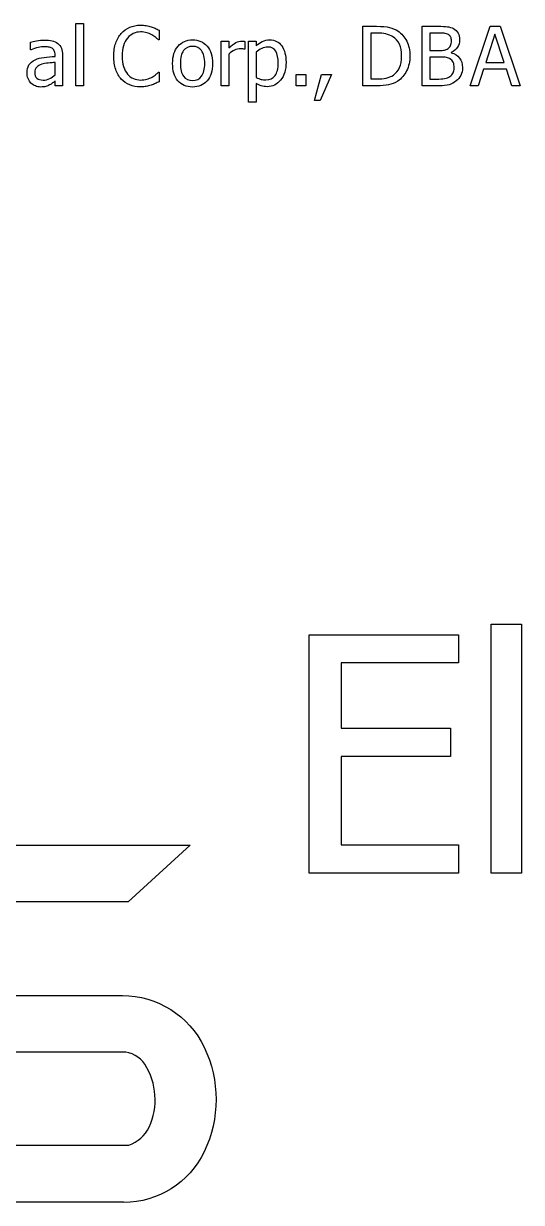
# Model space of a CAD drawing. Extents: x 0 to 436, y 0 to 122.
# Drawn here: x 77.3 to 125.9, y 7 to 122.1 of the extents above; entities that cross this region are included whole.
import ezdxf

# ---------------------------------------------------------------- set-up
doc = ezdxf.new("R2010")
doc.units = 0
doc.layers.get('0').update_dxf_attribs({"linetype": 'CONTINUOUS'})

msp = doc.modelspace()

# ---------------------------------------------------------------- linework, layer by layer
at = {"color": 7}
for points in [[(83.123476, 116.015092), (82.38956, 116.015092), (82.38956, 122.089418), (83.123476, 122.089418)], [(120.886879, 116.015092), (122.846592, 121.827862), (123.799122, 121.827862), (125.758834, 116.015092), (124.942932, 116.015092), (124.415922, 117.639076), (122.194654, 117.639076), (121.667637, 116.015092)], [(124.201212, 118.29882), (123.303334, 121.039293), (122.409364, 118.29882)], [(119.050054, 120.406876)], [(114.191847, 118.927333)], [(114.996034, 118.915621)], [(94.972002, 118.193417)], [(95.729337, 118.193417)], [(102.148602, 118.228551)], [(102.905945, 118.310531)], [(119.323324, 117.767902)], [(120.127512, 117.799132)], [(80.365048, 117.088639)], [(104.836767, 116.015092), (103.903752, 116.015092), (103.903752, 117.127677), (104.836767, 117.127677)], [(107.334424, 117.127677), (106.24136, 114.570682), (105.671405, 114.570682), (106.358472, 117.127677)], [(88.700607, 115.909689)]]:
    msp.add_lwpolyline(points, close=True, dxfattribs=at)
for points in [[(90.50807, 121.441385), (90.50807, 120.508375), (90.445595, 120.508375)], [(111.751969, 116.015092), (110.412964, 116.015092), (110.412964, 121.827862), (111.736354, 121.827862)], [(111.775392, 121.164215), (111.185914, 121.164215), (111.185914, 116.678739), (111.775392, 116.678739)], [(117.851592, 116.015092), (116.184664, 116.015092), (116.184664, 121.827862), (117.726672, 121.827862)], [(117.699334, 121.168118), (116.957614, 121.168118), (116.957614, 119.466058), (117.835969, 119.466058)], [(78.022762, 119.536327), (77.979825, 119.536327), (77.979825, 120.281955)], [(97.3205, 119.110812), (97.3205, 116.015092), (96.58658, 116.015092), (96.58658, 120.375646), (97.3205, 120.375646), (97.3205, 119.727613)], [(98.897637, 120.352223), (98.897675, 119.587076)], [(99.981995, 116.233705), (99.981995, 114.406723), (99.248075, 114.406723), (99.248075, 120.375646), (99.981995, 120.375646), (99.981995, 119.9189)], [(80.365048, 118.884391), (80.365048, 119.024928)], [(81.095064, 118.997602), (81.095064, 116.015092), (80.365051, 116.015092), (80.365048, 116.479645)], [(98.897675, 119.587076), (98.8586, 119.587076)], [(99.981995, 119.302098), (99.981995, 116.830988)], [(117.835977, 118.82193), (116.957622, 118.82193), (116.957622, 116.674835), (117.586129, 116.674835)], [(119.038347, 119.274772), (119.038347, 119.243541)], [(80.365048, 117.088639), (80.365048, 118.29882)], [(90.449495, 117.330675), (90.50807, 117.330675), (90.50807, 116.409376)]]:
    msp.add_lwpolyline(points, dxfattribs=at)
at = {"color": 1}
for points in [[(125.882253, 39.147454), (122.944753, 39.147454), (122.944753, 63.459953), (125.882253, 63.459953)], [(105.179123, 39.147454), (105.179123, 62.413078), (119.726003, 62.413078), (119.726003, 59.663078), (108.272873, 59.663078), (108.272873, 53.288079), (118.944753, 53.288079), (118.944753, 50.538079), (108.272873, 50.538079), (108.272873, 41.897454), (119.726003, 41.897454), (119.726003, 39.147454)]]:
    msp.add_lwpolyline(points, close=True, dxfattribs=at)
for points in [[(74.701856, 41.868382), (93.553257, 41.868382), (87.504137, 36.348869), (74.701856, 36.348869)], [(86.932842, 21.673095), (74.701856, 21.673095)], [(87.03716, 7.033105), (44.732499, 7.033105), (44.732499, 12.601065), (87.551688, 12.601065)]]:
    msp.add_lwpolyline(points, dxfattribs=at)
at = {"color": 7}
for points in [[(86.280245, 120.188263), (86.405165, 120.550016), (86.586043, 120.864923), (86.822877, 121.132984)], [(86.822877, 121.132984), (87.054502, 121.393238), (87.32907, 121.591031), (87.64658, 121.726363)], [(88.00181, 121.121273), (87.780595, 121.019774), (87.586705, 120.870128), (87.42014, 120.672335)], [(87.64658, 121.726363), (87.96409, 121.864298), (88.319335, 121.933265), (88.712315, 121.933265)], [(88.704492, 121.273521), (88.457252, 121.273521), (88.223025, 121.222772), (88.00181, 121.121273)], [(89.309585, 121.195445), (89.135215, 121.247496), (88.933517, 121.273521), (88.704492, 121.273521)], [(88.712315, 121.933265), (88.90751, 121.933265), (89.08969, 121.918951), (89.258855, 121.890323)], [(89.258855, 121.890323), (89.43062, 121.861695), (89.589372, 121.82526), (89.735112, 121.781017)], [(89.793657, 120.996351), (89.645312, 121.07703), (89.483955, 121.143394), (89.309585, 121.195445)], [(89.735112, 121.781017), (89.860037, 121.741979), (89.987562, 121.69253), (90.117687, 121.632672)], [(90.18404, 120.734796), (90.077335, 120.823282), (89.947207, 120.910467), (89.793657, 120.996351)], [(90.117687, 121.632672), (90.250417, 121.575416), (90.380545, 121.511654), (90.50807, 121.441385)], [(111.736354, 121.827862), (112.282889, 121.827862), (112.711007, 121.786222), (113.020707, 121.702941)], [(112.649847, 121.082235), (112.415617, 121.136888), (112.124132, 121.164215), (111.775392, 121.164215)], [(113.309592, 120.812872), (113.103987, 120.937794), (112.884072, 121.027582), (112.649847, 121.082235)], [(113.020707, 121.702941), (113.333012, 121.622262), (113.598472, 121.510353), (113.817087, 121.367213)], [(113.817087, 121.367213), (114.191852, 121.119972), (114.482034, 120.790751), (114.687634, 120.379549)], [(118.335657, 121.144696), (118.182107, 121.160311), (117.969999, 121.168118), (117.699334, 121.168118)], [(117.726672, 121.827862), (118.140472, 121.827862), (118.450172, 121.813548), (118.655772, 121.78492)], [(118.753362, 121.01587), (118.628442, 121.086139), (118.489207, 121.129081), (118.335657, 121.144696)], [(118.655772, 121.78492), (118.863977, 121.758895), (119.063072, 121.695133), (119.253057, 121.593634)], [(118.979787, 120.76993), (118.932937, 120.874032), (118.857462, 120.956012), (118.753362, 121.01587)], [(119.253057, 121.593634), (119.461262, 121.481725), (119.613512, 121.334681), (119.709807, 121.152503)], [(119.709807, 121.152503), (119.806097, 120.972928), (119.854242, 120.760821), (119.854242, 120.516183)], [(77.979825, 120.281955), (78.115157, 120.320993), (78.309046, 120.363934), (78.561492, 120.41078)], [(78.709833, 119.75494), (78.480809, 119.705492), (78.251786, 119.632621), (78.022762, 119.536327)], [(78.561492, 120.41078), (78.813938, 120.457626), (79.063782, 120.481048), (79.311023, 120.481048)], [(79.307116, 119.833017), (79.137951, 119.833017), (78.938856, 119.806991), (78.709833, 119.75494)], [(79.724823, 119.801786), (79.589491, 119.822606), (79.450255, 119.833017), (79.307116, 119.833017)], [(79.311023, 120.481048), (79.610315, 120.481048), (79.862761, 120.457626), (80.068362, 120.41078)], [(80.068358, 119.684672), (79.974667, 119.74453), (79.860155, 119.783568), (79.724823, 119.801786)], [(80.068362, 120.41078), (80.273963, 120.363935), (80.458743, 120.279352), (80.622703, 120.157033)], [(80.622703, 120.157033), (80.781458, 120.037316), (80.899873, 119.882465), (80.97795, 119.692479)], [(86.096765, 118.915621), (86.096765, 119.402296), (86.157925, 119.82651), (86.280245, 120.188263)], [(87.037572, 119.926708), (86.946482, 119.627416), (86.900937, 119.290387), (86.900937, 118.915621)], [(87.42014, 120.672335), (87.25618, 120.474542), (87.128657, 120.226), (87.037572, 119.926708)], [(90.445595, 120.508375), (90.37793, 120.570836), (90.290745, 120.64631), (90.18404, 120.734796)], [(91.833342, 118.193417), (91.833342, 118.922128), (92.011615, 119.48818), (92.36816, 119.891573)], [(92.36816, 119.891573), (92.72731, 120.294967), (93.199672, 120.496664), (93.785247, 120.496664)], [(93.785247, 119.864247), (93.402672, 119.864247), (93.107282, 119.726312), (92.899077, 119.450443)], [(93.785247, 120.496664), (94.373417, 120.496664), (94.844475, 120.294967), (95.19842, 119.891573)], [(94.663602, 119.450443), (94.458002, 119.726312), (94.165217, 119.864247), (93.785247, 119.864247)], [(95.19842, 119.891573), (95.552365, 119.490782), (95.729337, 118.92473), (95.729337, 118.193417)], [(97.3205, 119.727613), (97.58856, 119.964444), (97.821487, 120.131007), (98.019282, 120.227301)], [(98.019282, 120.227301), (98.219677, 120.326197), (98.413565, 120.375646), (98.600945, 120.375646)], [(98.600945, 120.375646), (98.67642, 120.375646), (98.732375, 120.373043), (98.76881, 120.367838)], [(98.76881, 120.367838), (98.80786, 120.365233), (98.850802, 120.360028), (98.897637, 120.352223)], [(99.981995, 119.9189), (100.16417, 120.08286), (100.365865, 120.219493), (100.58708, 120.3288)], [(101.13752, 119.797882), (100.929315, 119.797882), (100.727617, 119.751036), (100.532427, 119.657345)], [(100.58708, 120.3288), (100.8109, 120.440709), (101.054237, 120.496664), (101.317092, 120.496664)], [(101.91047, 119.384078), (101.751715, 119.659947), (101.494065, 119.797882), (101.13752, 119.797882)], [(101.317092, 120.496664), (101.816782, 120.496664), (102.205862, 120.298871), (102.484332, 119.903285)], [(102.484332, 119.903285), (102.765407, 119.507699), (102.905945, 118.976781), (102.905945, 118.310531)], [(113.969329, 120.071148), (113.820984, 120.388658), (113.601072, 120.635899), (113.309592, 120.812872)], [(114.191847, 118.927333), (114.191847, 119.374969), (114.117674, 119.756241), (113.969329, 120.071148)], [(114.687634, 120.379549), (114.893234, 119.970951), (114.996034, 119.482975), (114.996034, 118.915621)], [(118.726039, 119.657345), (118.843149, 119.732818), (118.926429, 119.831715), (118.975879, 119.954034)], [(118.975879, 119.954034), (119.025329, 120.076354), (119.050054, 120.227301), (119.050054, 120.406876)], [(119.050062, 120.406876), (119.050062, 120.547413), (119.026637, 120.668431), (118.979787, 120.76993)], [(119.635632, 119.782267), (119.492492, 119.566256), (119.293397, 119.397091), (119.038347, 119.274772)], [(119.854242, 120.516183), (119.854242, 120.242916), (119.781372, 119.998277), (119.635632, 119.782267)], [(77.815861, 118.048976), (77.943385, 118.262384), (78.145082, 118.431549), (78.420951, 118.556471)], [(78.420951, 118.556471), (78.66559, 118.66838), (78.954472, 118.745155), (79.287597, 118.786796)], [(79.287597, 118.786796), (79.620722, 118.831039), (79.979872, 118.86357), (80.365048, 118.884391)], [(80.286972, 119.438732), (80.234921, 119.545436), (80.16205, 119.627416), (80.068358, 119.684672)], [(80.365048, 119.024928), (80.365048, 119.196695), (80.339022, 119.33463), (80.286972, 119.438732)], [(80.97795, 119.692479), (81.056026, 119.502494), (81.095064, 119.270868), (81.095064, 118.997602)], [(86.288053, 117.615653), (86.160528, 117.993021), (86.096765, 118.426344), (86.096765, 118.915621)], [(86.900937, 118.915621), (86.900937, 118.517433), (86.949085, 118.173898), (87.04538, 117.885016)], [(92.899077, 119.450443), (92.693477, 119.177176), (92.590677, 118.758168), (92.590677, 118.193417)], [(94.972002, 118.193417), (94.972002, 118.758168), (94.869202, 119.177176), (94.663602, 119.450443)], [(97.87484, 119.493385), (97.67965, 119.407501), (97.49487, 119.279977), (97.3205, 119.110812)], [(98.464317, 119.622211), (98.266522, 119.622211), (98.07003, 119.579269), (97.87484, 119.493385)], [(98.682927, 119.614403), (98.623067, 119.619608), (98.550197, 119.622211), (98.464317, 119.622211)], [(98.8586, 119.587076), (98.803945, 119.602691), (98.745387, 119.6118), (98.682927, 119.614403)], [(100.532427, 119.657345), (100.339842, 119.566256), (100.156365, 119.447841), (99.981995, 119.302098)], [(102.148602, 118.228551), (102.148602, 118.725636), (102.069225, 119.110812), (101.91047, 119.384078)], [(113.988852, 117.791324), (114.124182, 118.095821), (114.191847, 118.474491), (114.191847, 118.927333)], [(114.996034, 118.915621), (114.996034, 118.384703), (114.888029, 117.905836), (114.672019, 117.47902)], [(117.835969, 119.466058), (118.078004, 119.466058), (118.256277, 119.477769), (118.370787, 119.501192)], [(118.448877, 118.794603), (118.305737, 118.812821), (118.101437, 118.82193), (117.835977, 118.82193)], [(118.370787, 119.501192), (118.485302, 119.527218), (118.603719, 119.579269), (118.726039, 119.657345)], [(118.850967, 118.669681), (118.728647, 118.734745), (118.594617, 118.776385), (118.448877, 118.794603)], [(119.229634, 118.306627), (119.167174, 118.449767), (119.040952, 118.570785), (118.850967, 118.669681)], [(119.038347, 119.243541), (119.384487, 119.149849), (119.652549, 118.978082), (119.842534, 118.728238)], [(119.842534, 118.728238), (120.032519, 118.480997), (120.127512, 118.171295), (120.127512, 117.799132)], [(77.624575, 117.279926), (77.624575, 117.58182), (77.688337, 117.83817), (77.815861, 118.048976)], [(78.573199, 117.842074), (78.445675, 117.719755), (78.381913, 117.547987), (78.381913, 117.326772)], [(79.057272, 118.119245), (78.862081, 118.059386), (78.700724, 117.966996), (78.573199, 117.842074)], [(79.7014, 118.232455), (79.435941, 118.20643), (79.221232, 118.168693), (79.057272, 118.119245)], [(80.365048, 118.29882), (80.190678, 118.283205), (79.969462, 118.261083), (79.7014, 118.232455)], [(86.826777, 116.670931), (86.595153, 116.923378), (86.415578, 117.238285), (86.288053, 117.615653)], [(87.04538, 117.885016), (87.14167, 117.598736), (87.273097, 117.3567), (87.439662, 117.158907)], [(92.352545, 116.510875), (92.00641, 116.924679), (91.833342, 117.485526), (91.833342, 118.193417)], [(92.590677, 118.193417), (92.590677, 117.646884), (92.693477, 117.231779), (92.899077, 116.948102)], [(94.659695, 116.940294), (94.8679, 117.218766), (94.972002, 117.636473), (94.972002, 118.193417)], [(95.729337, 118.193417), (95.729337, 117.459501), (95.552365, 116.892147), (95.19842, 116.491356)], [(101.832395, 117.006659), (102.0432, 117.285131), (102.148602, 117.692428), (102.148602, 118.228551)], [(102.905945, 118.310531), (102.905945, 117.584423), (102.731575, 117.005358), (102.382835, 116.573336)], [(113.383759, 117.065216), (113.651824, 117.247394), (113.853522, 117.48943), (113.988852, 117.791324)], [(114.672019, 117.47902), (114.458609, 117.052203), (114.171029, 116.719078), (113.809279, 116.479645)], [(119.221827, 117.26431), (119.289492, 117.394437), (119.323324, 117.562301), (119.323324, 117.767902)], [(119.323324, 117.767902), (119.323324, 117.986515), (119.292094, 118.16609), (119.229634, 118.306627)], [(120.127512, 117.799132), (120.127512, 117.51025), (120.072859, 117.255201), (119.963554, 117.033986)], [(77.729977, 116.721681), (77.659709, 116.898654), (77.624575, 117.084735), (77.624575, 117.279926)], [(78.011051, 116.280551), (77.893937, 116.400267), (77.800246, 116.547311), (77.729977, 116.721681)], [(78.436567, 115.995573), (78.275209, 116.063239), (78.133371, 116.158231), (78.011051, 116.280551)], [(78.381913, 117.326772), (78.381913, 117.076928), (78.452182, 116.888244), (78.592719, 116.760719)], [(78.592719, 116.760719), (78.733256, 116.633195), (78.938856, 116.569433), (79.20952, 116.569433)], [(79.20952, 116.569433), (79.441146, 116.569433), (79.650651, 116.618881), (79.838034, 116.717777)], [(80.123011, 116.292262), (80.024115, 116.214186), (79.927821, 116.151725), (79.83413, 116.104879)], [(79.838034, 116.717777), (80.025416, 116.819276), (80.201088, 116.942897), (80.365048, 117.088639)], [(80.365048, 116.479645), (80.305189, 116.435402), (80.22451, 116.372941), (80.123011, 116.292262)], [(87.65048, 116.100975), (87.33297, 116.2285), (87.058402, 116.418485), (86.826777, 116.670931)], [(87.439662, 117.158907), (87.601017, 116.966319), (87.791002, 116.820577), (88.009617, 116.721681)], [(88.009617, 116.721681), (88.228232, 116.625387), (88.459857, 116.57724), (88.704492, 116.57724)], [(88.704492, 116.57724), (88.928312, 116.57724), (89.135215, 116.604567), (89.3252, 116.65922)], [(89.3252, 116.65922), (89.515185, 116.713873), (89.68435, 116.78284), (89.832695, 116.866122)], [(89.832695, 116.866122), (89.975835, 116.9468), (90.099455, 117.02878), (90.203555, 117.112062)], [(90.50807, 116.409376), (90.380545, 116.349518), (90.259527, 116.292262), (90.145017, 116.237609)], [(90.203555, 117.112062), (90.30766, 117.197945), (90.38964, 117.270817), (90.449495, 117.330675)], [(93.785247, 115.894074), (93.178852, 115.894074), (92.701285, 116.099674), (92.352545, 116.510875)], [(92.899077, 116.948102), (93.107282, 116.667028), (93.402672, 116.526491), (93.785247, 116.526491)], [(93.785247, 116.526491), (94.162612, 116.526491), (94.454095, 116.664425), (94.659695, 116.940294)], [(95.19842, 116.491356), (94.844475, 116.093168), (94.373417, 115.894074), (93.785247, 115.894074)], [(99.981995, 116.830988), (100.17458, 116.737296), (100.338537, 116.673534), (100.473867, 116.639701)], [(100.473867, 116.639701), (100.611802, 116.605868), (100.769257, 116.588951), (100.946232, 116.588951)], [(100.946232, 116.588951), (101.326202, 116.588951), (101.62159, 116.728187), (101.832395, 117.006659)], [(102.382835, 116.573336), (102.036695, 116.143917), (101.598167, 115.929208), (101.067252, 115.929208)], [(111.775392, 116.678739), (112.118927, 116.678739), (112.419519, 116.706066), (112.677169, 116.760719)], [(112.677169, 116.760719), (112.934824, 116.815372), (113.170354, 116.916871), (113.383759, 117.065216)], [(113.809279, 116.479645), (113.515189, 116.294865), (113.215897, 116.171244), (112.911402, 116.108783)], [(117.586129, 116.674835), (117.924459, 116.674835), (118.191219, 116.69045), (118.386409, 116.721681)], [(118.386409, 116.721681), (118.581599, 116.752911), (118.753367, 116.819276), (118.901712, 116.920775)], [(119.522419, 116.487452), (119.303809, 116.315685), (119.069582, 116.193366), (118.819737, 116.120494)], [(118.901712, 116.920775), (119.047457, 117.022274), (119.154162, 117.136786), (119.221827, 117.26431)], [(119.963554, 117.033986), (119.854244, 116.81277), (119.707199, 116.630592), (119.522419, 116.487452)], [(78.947965, 115.894074), (78.76839, 115.894074), (78.597924, 115.927907), (78.436567, 115.995573)], [(79.45546, 115.948727), (79.335744, 115.912291), (79.166579, 115.894074), (78.947965, 115.894074)], [(79.83413, 116.104879), (79.704003, 116.037213), (79.57778, 115.985162), (79.45546, 115.948727)], [(88.700607, 115.909689), (88.320637, 115.909689), (87.970595, 115.973451), (87.65048, 116.100975)], [(89.262755, 115.952631), (89.119615, 115.924003), (88.932232, 115.909689), (88.700607, 115.909689)], [(89.735112, 116.077552), (89.565947, 116.022899), (89.408495, 115.981258), (89.262755, 115.952631)], [(90.145017, 116.237609), (90.033107, 116.182955), (89.896472, 116.129603), (89.735112, 116.077552)], [(100.49339, 116.00338), (100.32683, 116.052828), (100.156365, 116.129603), (99.981995, 116.233705)], [(101.067252, 115.929208), (100.851242, 115.929208), (100.659955, 115.953932), (100.49339, 116.00338)], [(112.911402, 116.108783), (112.609507, 116.046322), (112.223029, 116.015092), (111.751969, 116.015092)], [(118.819737, 116.120494), (118.569892, 116.050226), (118.247177, 116.015092), (117.851592, 116.015092)]]:
    msp.add_open_spline(points, degree=3, dxfattribs=at)
at = {"color": 1}
for points in [[(74.701856, 27.192888), (74.701856, 27.192888), (86.929024, 27.192888), (86.929024, 27.192888)], [(86.929024, 27.192888), (90.340822, 27.19288), (93.448864, 25.231922), (94.917789, 22.152535)], [(94.917789, 22.152535), (96.457035, 18.925724), (96.457035, 15.176427), (94.917789, 11.949615)], [(89.115964, 20.484155), (88.637309, 21.225413), (87.81521, 21.673133), (86.932842, 21.673095)], [(89.534025, 14.355305), (90.458568, 16.334089), (90.300647, 18.649246), (89.115964, 20.484155)], [(87.551688, 12.601065), (88.426736, 12.886324), (89.144447, 13.521452), (89.534025, 14.355305)], [(94.917789, 11.949615), (93.474309, 8.923535), (90.42008, 6.996518), (87.067351, 6.996505)]]:
    msp.add_open_spline(points, degree=3, dxfattribs=at)

doc.saveas('drawing.dxf')
